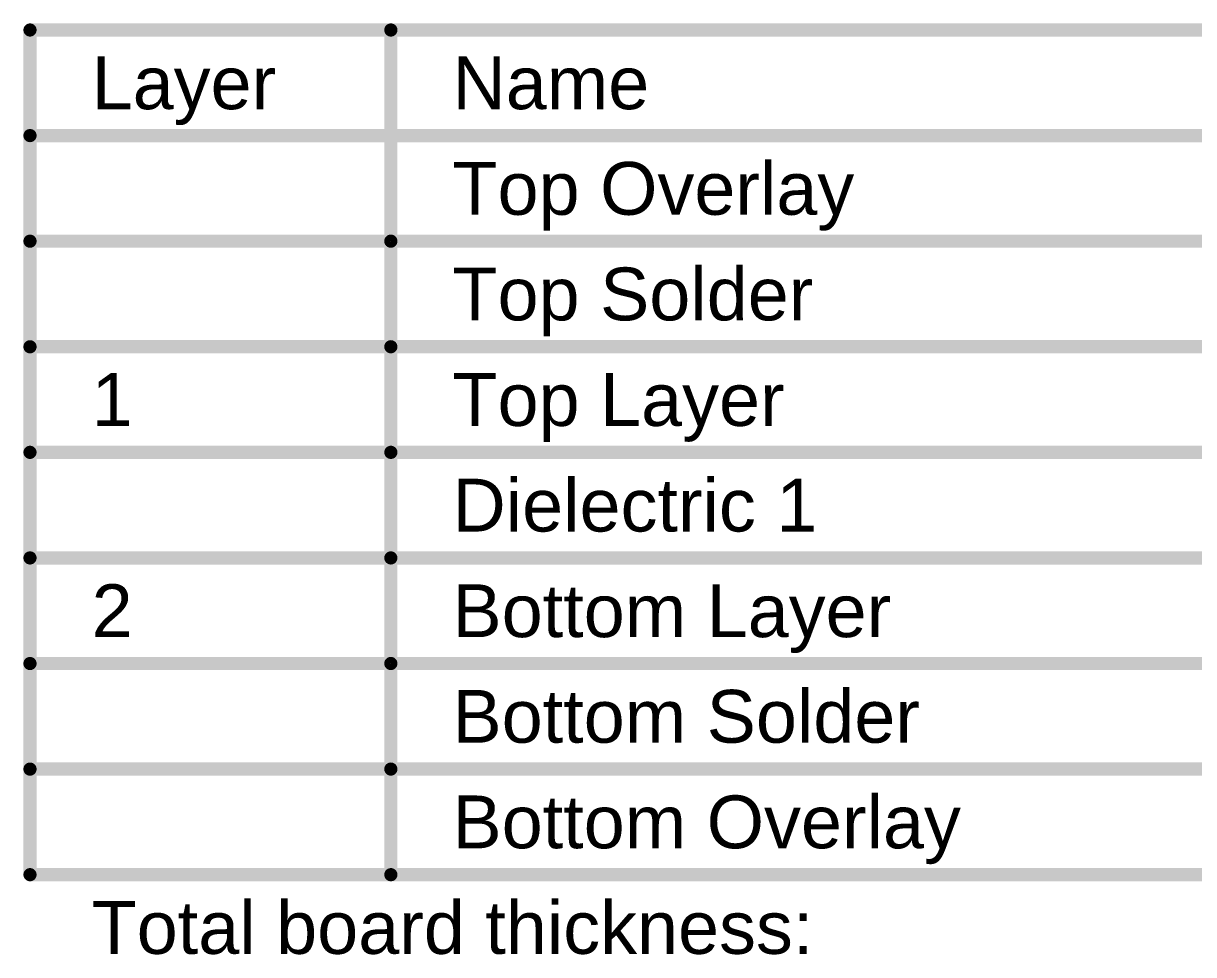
# Model space of a CAD drawing. Header units: inches. Extents: x -6 to 328, y -12 to 81.
# Drawn here: x 50.65 to 84.41, y 10.16 to 37.05 of the extents above; entities that cross this region are included whole.
import ezdxf

# ---------------------------------------------------------------- set-up
doc = ezdxf.new("R2010")
doc.units = ezdxf.units.IN
doc.layers.add('Fabrication', color=76, linetype='Continuous')
doc.styles.add('Arial', font='', dxfattribs={"height": 0.2})
doc.styles.get('Arial').set_extended_font_data('Arial')

msp = doc.modelspace()

# ---------------------------------------------------------------- linework, layer by layer
at = {"layer": 'Fabrication'}
for points in [[(50.838, 12.471, 0.381, 0.381, 0), (50.838, 36.855, 0.381, 0.381, 0)], [(50.838, 36.855, 0.381, 0.381, 0), (166.124, 36.855, 0.381, 0.381, 0)], [(61.25, 12.471, 0.381, 0.381, 0), (61.25, 36.855, 0.381, 0.381, 0)], [(50.838, 33.807, 0.381, 0.381, 0), (166.124, 33.807, 0.381, 0.381, 0)], [(50.838, 30.759, 0.381, 0.381, 0), (61.25, 30.759, 0.381, 0.381, 0)], [(61.25, 30.759, 0.381, 0.381, 0), (84.865, 30.759, 0.381, 0.381, 0)], [(50.838, 27.711, 0.381, 0.381, 0), (61.25, 27.711, 0.381, 0.381, 0)], [(61.25, 27.711, 0.381, 0.381, 0), (84.865, 27.711, 0.381, 0.381, 0)], [(50.838, 24.663, 0.381, 0.381, 0), (61.25, 24.663, 0.381, 0.381, 0)], [(61.25, 24.663, 0.381, 0.381, 0), (84.865, 24.663, 0.381, 0.381, 0)], [(50.838, 21.615, 0.381, 0.381, 0), (61.25, 21.615, 0.381, 0.381, 0)], [(61.25, 21.615, 0.381, 0.381, 0), (84.865, 21.615, 0.381, 0.381, 0)], [(50.838, 18.567, 0.381, 0.381, 0), (61.25, 18.567, 0.381, 0.381, 0)], [(61.25, 18.567, 0.381, 0.381, 0), (84.865, 18.567, 0.381, 0.381, 0)], [(50.838, 15.519, 0.381, 0.381, 0), (61.25, 15.519, 0.381, 0.381, 0)], [(61.25, 15.519, 0.381, 0.381, 0), (84.865, 15.519, 0.381, 0.381, 0)], [(50.838, 12.471, 0.381, 0.381, 0), (61.25, 12.471, 0.381, 0.381, 0)], [(61.25, 12.471, 0.381, 0.381, 0), (84.865, 12.471, 0.381, 0.381, 0)]]:
    msp.add_lwpolyline(points, format="xyseb", dxfattribs=at)
for points in [[(50.743, 36.855, 0.191, 0.191, 1), (50.933, 36.855, 0.191, 0.191, 1)], [(50.743, 36.855, 0.191, 0.191, 1), (50.933, 36.855, 0.191, 0.191, 1)], [(61.155, 36.855, 0.191, 0.191, 1), (61.345, 36.855, 0.191, 0.191, 1)], [(50.743, 33.807, 0.191, 0.191, 1), (50.933, 33.807, 0.191, 0.191, 1)], [(50.743, 30.759, 0.191, 0.191, 1), (50.933, 30.759, 0.191, 0.191, 1)], [(61.155, 30.759, 0.191, 0.191, 1), (61.345, 30.759, 0.191, 0.191, 1)], [(61.155, 30.759, 0.191, 0.191, 1), (61.345, 30.759, 0.191, 0.191, 1)], [(50.743, 27.711, 0.191, 0.191, 1), (50.933, 27.711, 0.191, 0.191, 1)], [(61.155, 27.711, 0.191, 0.191, 1), (61.345, 27.711, 0.191, 0.191, 1)], [(61.155, 27.711, 0.191, 0.191, 1), (61.345, 27.711, 0.191, 0.191, 1)], [(50.743, 24.663, 0.191, 0.191, 1), (50.933, 24.663, 0.191, 0.191, 1)], [(61.155, 24.663, 0.191, 0.191, 1), (61.345, 24.663, 0.191, 0.191, 1)], [(61.155, 24.663, 0.191, 0.191, 1), (61.345, 24.663, 0.191, 0.191, 1)], [(50.743, 21.615, 0.191, 0.191, 1), (50.933, 21.615, 0.191, 0.191, 1)], [(61.155, 21.615, 0.191, 0.191, 1), (61.345, 21.615, 0.191, 0.191, 1)], [(61.155, 21.615, 0.191, 0.191, 1), (61.345, 21.615, 0.191, 0.191, 1)], [(50.743, 18.567, 0.191, 0.191, 1), (50.933, 18.567, 0.191, 0.191, 1)], [(61.155, 18.567, 0.191, 0.191, 1), (61.345, 18.567, 0.191, 0.191, 1)], [(61.155, 18.567, 0.191, 0.191, 1), (61.345, 18.567, 0.191, 0.191, 1)], [(50.743, 15.519, 0.191, 0.191, 1), (50.933, 15.519, 0.191, 0.191, 1)], [(61.155, 15.519, 0.191, 0.191, 1), (61.345, 15.519, 0.191, 0.191, 1)], [(61.155, 15.519, 0.191, 0.191, 1), (61.345, 15.519, 0.191, 0.191, 1)], [(50.743, 12.471, 0.191, 0.191, 1), (50.933, 12.471, 0.191, 0.191, 1)], [(50.743, 12.471, 0.191, 0.191, 1), (50.933, 12.471, 0.191, 0.191, 1)], [(61.155, 12.471, 0.191, 0.191, 1), (61.345, 12.471, 0.191, 0.191, 1)], [(61.155, 12.471, 0.191, 0.191, 1), (61.345, 12.471, 0.191, 0.191, 1)], [(61.155, 12.471, 0.191, 0.191, 1), (61.345, 12.471, 0.191, 0.191, 1)]]:
    msp.add_lwpolyline(points, format="xyseb", close=True, dxfattribs=at)

# ---------------------------------------------------------------- texts
at = {"layer": 'Fabrication', "style": 'Arial'}
for s, p in [('Layer', (52.616, 34.569)), ('Name', (63.028, 34.569)), ('Top Overlay', (63.028, 31.521)), ('Top Solder', (63.028, 28.473)), ('1', (52.616, 25.425)), ('Top Layer', (63.028, 25.425)), ('Dielectric 1', (63.028, 22.377)), ('2', (52.616, 19.329)), ('Bottom Layer', (63.028, 19.329)), ('Bottom Solder', (63.028, 16.281)), ('Bottom Overlay', (63.028, 13.233)), ('Total board thickness:', (52.616, 10.185))]:
    msp.add_text(s, height=1.524, dxfattribs=at).set_placement(p)

doc.saveas('drawing.dxf')
